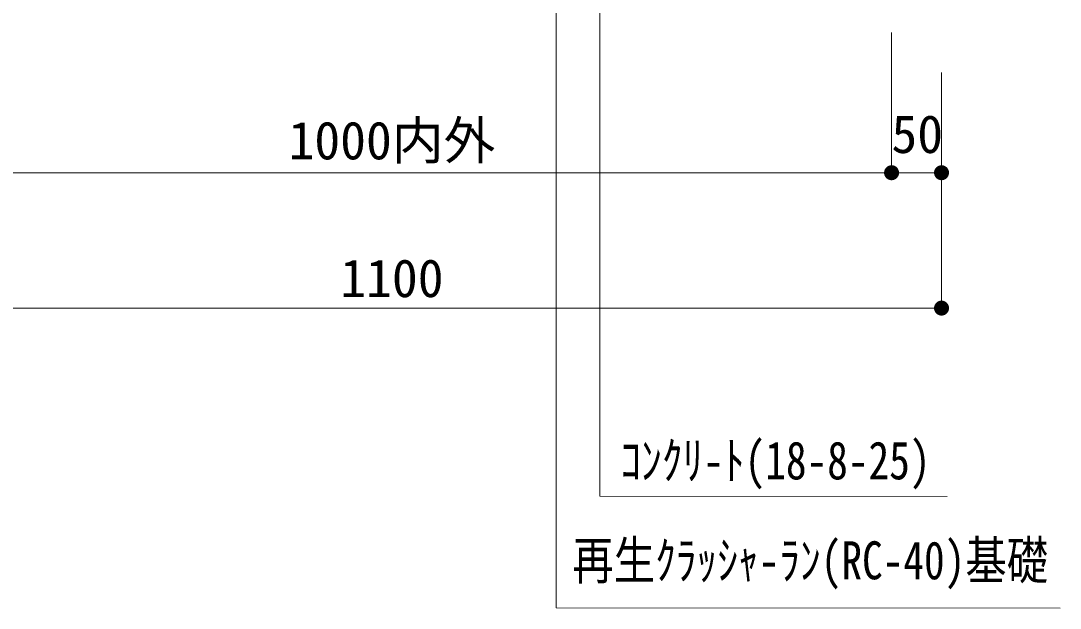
# Model space of a CAD drawing. Units: millimetres at full size, sheet at 1:20. Extents: x 303 to 5780, y 4488 to 8222.
# Drawn here: x 2632 to 3672, y 5183 to 5771 of the extents above; entities that cross this region are included whole.
import ezdxf
from ezdxf.enums import TextEntityAlignment as Align

# ---------------------------------------------------------------- set-up
doc = ezdxf.new("R2010")
doc.units = ezdxf.units.MM
doc.header["$LTSCALE"] = 20
doc.layers.add('寸法', color=1, linetype='Continuous', lineweight=13)
doc.layers.add('本体', color=7, linetype='Continuous', lineweight=13)
doc.styles.add('ＭＳ ゴシック', font='')
doc.styles.get('ＭＳ ゴシック').set_extended_font_data('MS Gothic')

# ---------------------------------------------------------------- blocks, each defined once
blk = doc.blocks.new('filled_dot')
at = {"color": 0, "linetype": 'Continuous', "lineweight": -2, "const_width": 1.25}
blk.add_lwpolyline([(-0.625, 0, 1), (0.625, 0, 1)], format="xyb", close=True, dxfattribs=at)

msp = doc.modelspace()

# ---------------------------------------------------------------- linework, layer by layer
at = {"layer": '寸法', "color": 3}
msp.add_line((3503.69, 5759.5), (3503.69, 5619.06), dxfattribs=at)
at = {"layer": '寸法'}
for p, q in [((3503.69, 5719.5), (3503.69, 5619.06)), ((3503.69, 5719.5), (3503.69, 5619.06)), ((3553.69, 5719.5), (3553.69, 5619.06)), ((3553.69, 5719.5), (3553.69, 5483.57)), ((2503.69, 5619.06), (3503.69, 5619.06)), ((3503.69, 5619.06), (3553.69, 5619.06)), ((2453.69, 5483.57), (3553.69, 5483.57))]:
    msp.add_line(p, q, dxfattribs=at)
at = {"layer": '本体', "color": 1}
for points in [[(3211.82, 5914.9), (3211.82, 5899.9), (3211.82, 5295.25), (3559.43, 5295.04)], [(3168.2, 5836.48), (3168.2, 5821.48), (3168.2, 5183.75), (3672.46, 5183.29)]]:
    msp.add_lwpolyline(points, dxfattribs=at)

# ---------------------------------------------------------------- block references
at = {"layer": '寸法', "xscale": 6, "yscale": 6, "rotation": 180}
for p in [(3503.69, 5619.06), (3553.69, 5619.06), (3553.69, 5483.57)]:
    msp.add_blockref('filled_dot', p, dxfattribs=at)
at = {"layer": '寸法', "xscale": 6, "yscale": 6}
msp.add_blockref('filled_dot', (3503.69, 5619.06), dxfattribs=at)

# ---------------------------------------------------------------- texts
at = {"layer": '寸法', "style": 'ＭＳ ゴシック'}
for s, p in [('1000内外', (3003.69, 5651.39)), ('50', (3529.41, 5657.76)), ('1100', (3003.69, 5513.57))]:
    msp.add_text(s, height=37.98, dxfattribs=at).set_placement(p, align=Align.MIDDLE_CENTER)
at = {"layer": '寸法', "color": 3, "style": 'ＭＳ ゴシック', "width": 0.8}
for s, p in [('ｺﾝｸﾘ-ﾄ(18-8-25)', (3232.33, 5300.82)), ('再生ｸﾗｯｼｬ-ﾗﾝ(RC-40)基礎', (3184.21, 5200.83))]:
    msp.add_text(s, height=37.98, dxfattribs=at).set_placement(p, align=Align.BOTTOM_LEFT)

doc.saveas('drawing.dxf')
